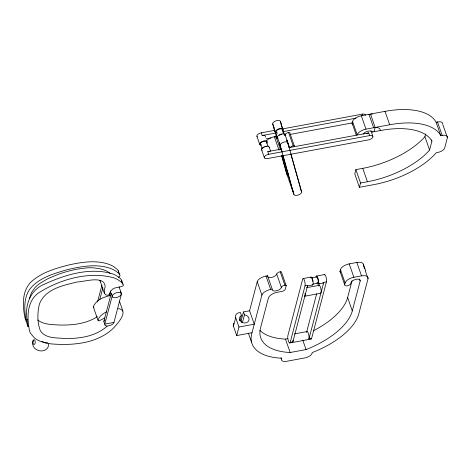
<?xml version="1.0" encoding="UTF-8"?>
<svg xmlns="http://www.w3.org/2000/svg" width="471" height="471" viewBox="0 0 471 471"><rect width="100%" height="100%" fill="white"/><g stroke="black" fill="none" stroke-linecap="round" stroke-linejoin="round"><path stroke-width="0.71" d="M29.479 298.308L31.492 292.585L34.736 287.952A28.584 13.641 -19.2 0 1 40.141 283.23L47.977 278.632L58.274 274.328A62.272 29.714 -19.2 0 1 77.621 269.071L86.688 267.887A39.105 18.657 -19.2 0 1 93.376 267.858L98.863 268.558A51.869 24.751 -19.2 0 1 102.99 269.589L106.558 270.99L109.254 272.685A24.327 11.61 -19.2 0 1 110.067 273.486M118.509 272.45L118.345 270.807L117.42 269.565L113.658 266.58A58.116 27.73 -19.2 0 0 109.042 264.378C96.39 259.898 82.602 262.023 69.808 264.72C56.308 268.123 42.102 272.108 31.486 281.576C21.695 290.795 22.567 305.638 24.916 317.754A60.247 28.749 -19.2 0 0 25.958 320.027M290.207 342.358L305.02 285.844A4.039 1.083 79.5 0 0 304.413 280.357A4.039 1.083 79.5 0 0 302.682 279.15L287.869 335.664A4.039 1.083 79.5 0 0 288.476 341.151A4.039 1.083 79.5 0 0 290.207 342.358L292.88 341.864L307.693 285.349L305.02 285.844M306.603 332.196L316.671 293.78M318.72 285.956L319.438 283.218M326.427 281.882L311.614 338.396L308.935 338.89L323.748 282.376L326.427 281.882A4.039 1.083 79.5 0 0 325.873 276.548A4.039 1.083 79.5 0 0 324.148 275.005M97.509 301.982L101.96 285.049M99.74 299.721L102.89 287.734M109.472 295.906L110.767 290.972M113.964 322.423L104.786 324.125L103.856 321.446L111.274 293.227L112.21 295.912L104.786 324.125A4.845 2.314 -19.2 0 0 108.701 325.838A4.845 2.314 -19.2 0 0 113.964 322.423L121.383 294.21L120.446 291.531A4.845 2.314 -19.2 0 1 120.37 291.767M252.009 332.732L236.719 335.564L233.451 326.185L235.7 317.637A4.845 4.051 14.7 0 1 238.885 312.768L240.416 312.485L241.429 315.393A4.845 4.051 14.7 0 0 241.423 321.976A4.845 4.051 14.7 0 0 248.8 320.61A4.845 4.051 14.7 0 0 244.484 314.828L243.472 311.92L249.589 310.783L257.237 281.717A8.072 3.85 -19.2 0 1 266.003 276.024L267.534 275.741A4.845 2.314 -19.2 0 0 271.449 277.46A4.845 2.314 -19.2 0 0 276.707 274.045A3.226 1.543 -19.2 0 1 280.216 271.767A1.613 0.771 -19.2 0 1 281.523 272.338L286.185 285.738L285.285 289.159A3.226 1.543 -19.2 0 1 281.782 291.431L277.195 292.285A8.072 3.85 -19.2 0 0 268.423 297.972L260.551 327.898A64.58 30.815 -19.2 0 0 290.154 352.508L306.056 349.564A64.58 30.815 -19.2 0 0 352.296 310.907L360.168 280.987L359.467 278.973M239.551 320.286L239.692 319.75M240.045 320.657L241.429 315.393M236.719 335.564L238.968 327.015L235.7 317.637M243.472 311.92L241.223 320.468L242.035 322.794M242.412 322.717L244.484 314.828M257.237 281.717L261.9 295.117L251.785 333.586A64.58 30.815 -19.2 0 0 281.67 358.213L281.464 358.996A6.459 3.079 -19.2 0 0 286.68 361.286L305.031 357.889A6.459 3.079 -19.2 0 0 312.049 353.338L312.255 352.549A64.58 30.815 -19.2 0 0 358.82 313.768L368.039 278.714L365.237 270.678M356.3 135.206L352.102 123.149L352.549 121.441A8.072 3.85 -19.2 0 1 361.322 115.748L368.964 114.335A8.072 3.85 -19.2 0 1 372.349 114.159M425.631 133.935L424.913 136.667A64.58 30.815 -19.2 0 1 362.758 168.347L355.882 169.625L354.757 173.899L359.42 187.299L373.945 184.608A64.58 30.815 -19.2 0 0 436.27 152.734L437.677 152.474A6.459 3.079 -19.2 0 0 444.689 147.923L447.391 137.662L442.958 124.933M359.42 187.299L360.545 183.019L355.882 169.625M374.039 131.721L375.163 127.447L370.494 114.047L385.019 111.362A64.58 30.815 -19.2 0 1 436.099 122.236L437.506 121.977A6.459 3.079 -19.2 0 1 442.722 124.262M360.168 280.987A4.845 2.314 -19.2 0 0 356.259 279.268A4.845 2.314 -19.2 0 0 350.995 282.682L350.771 283.542A3.226 1.543 -19.2 0 1 347.262 285.815A3.226 1.543 -19.2 0 1 344.654 284.672L339.985 271.272L340.439 269.565A8.072 3.85 -19.2 0 1 349.205 263.872L356.853 262.459A8.072 3.85 -19.2 0 1 363.371 265.314L364.542 268.664M344.654 284.672L345.102 282.965L340.439 269.565M313.233 330.848A64.58 30.815 -19.2 0 0 347.633 297.513L352.025 280.81M360.545 183.019L367.427 181.747A64.58 30.815 -19.2 0 0 429.581 150.066L431.919 141.176L431.448 139.84M121.771 281.829C122.26 279.085 118.769 277.372 116.926 275.959A58.116 27.73 -19.2 0 0 112.304 273.757C89.608 267.116 65.122 274.752 44.333 284.219C30.338 289.871 24.651 305.302 27.035 319.373L26.14 321.24L28.007 326.603L28.46 325.679M107.158 326.191C95.525 336.494 79.34 338.885 64.327 338.431C56.22 337.742 45.422 338.596 40.394 330.813C37.15 322.423 37.309 312.709 39.429 304.054C45.139 288.929 63.314 285.338 77.297 281.964C84.162 281.87 104.868 274.829 105.145 286.804C104.309 289.694 102.908 295.488 107.682 295.305C110.084 295.058 109.602 291.82 111.233 290.56C114.059 286.615 119.475 287.887 123.172 285.85L123.343 285.161L121.612 280.186M97.297 316.659C86.228 323.913 72.581 325.284 59.658 325.037C52.275 324.537 43.88 324.86 37.762 320.027M104.762 317.96L99.375 320.716L98.58 320.857L98.015 320.097C99.246 316.129 103.096 313.592 106.605 311.749M118.409 277.26C121.912 276.695 118.562 272.55 118.345 270.807M47.73 342.794L45.051 342.8L42.043 341.398M257.39 136.873A4.039 1.925 -19.2 0 1 257.502 134.694A4.039 1.925 -19.2 0 1 261.27 132.84L274.97 130.302M282.9 128.836L362.193 114.159A4.039 1.925 -19.2 0 1 365.49 115.212M261.27 132.84L262.206 135.518L277.025 132.775M282.706 131.727L355.946 118.168M266.521 140.752A8.072 3.85 -19.2 0 1 274.34 136.731L275.871 136.449A4.845 2.314 -19.2 0 0 277.755 138.268M266.021 138.88L270.96 137.968M275.9 137.049L277.313 136.79M290.201 134.406L352.667 122.843M352.549 121.441L357.218 134.836A8.072 3.85 -19.2 0 1 365.985 129.148L373.633 127.729A8.072 3.85 -19.2 0 1 380.156 130.591M375.163 127.447L389.688 124.756A64.58 30.815 -19.2 0 1 440.768 135.636L442.169 135.371A6.459 3.079 -19.2 0 1 447.391 137.662M363.306 134.082A4.845 2.314 -19.2 0 1 368.01 131.221A4.845 2.314 -19.2 0 1 372.243 132.057L380.915 130.449A64.58 30.815 -19.2 0 1 431.919 141.176M268.735 154.276L369.658 135.601A4.039 1.925 -19.2 0 1 372.914 137.032A4.039 1.925 -19.2 0 1 368.528 139.875L267.61 158.55A4.039 1.925 -19.2 0 1 264.355 157.12A4.039 1.925 -19.2 0 1 268.735 154.276L267.805 151.597L281.211 149.119M289.023 147.67L368.722 132.922L369.658 135.601M303.183 278.526L311.101 277.054M311.343 277.831L316.695 276.842M261.9 295.117A8.072 3.85 -19.2 0 1 270.672 289.424L272.203 289.141A4.845 2.314 -19.2 0 0 276.112 290.854A4.845 2.314 -19.2 0 0 281.375 287.44A3.226 1.543 -19.2 0 1 284.884 285.167A1.613 0.771 -19.2 0 1 286.185 285.738M313.085 284.066L317.766 283.201M345.102 282.965A8.072 3.85 -19.2 0 1 353.874 277.272L361.516 275.859A8.072 3.85 -19.2 0 1 368.039 278.714M307.304 285.962L312.656 284.967M318.007 283.978L323.359 282.989M306.544 287.675L319.108 285.349M304.613 296.235L320.669 293.262M238.968 327.015L254.258 324.183L249.589 310.783M294.428 333.91L306.992 331.584M259.839 330.342A64.58 30.815 -19.2 0 0 285.491 339.108L287.657 338.708M289.706 342.982L311.119 339.02M316.453 276.065L324.59 274.564M110.862 295.423C104.109 296.795 96.078 299.821 93.346 306.698L93.917 307.457M118.097 308.57C130.708 310.048 115.695 325.961 112.004 329.523C95.536 343.948 71.945 345.567 51.068 343.889A62.025 29.596 -19.2 0 1 45.045 342.8L40.971 341.552A53.617 25.587 -19.2 0 1 34.318 337.813L30.621 333.421A60.247 28.749 -19.2 0 1 29.585 331.154C26.971 318.255 26.488 302.07 38.11 293.227C59.587 279.409 88.442 271.002 113.705 277.778A58.116 27.73 -19.2 0 1 118.327 279.98L121.394 282.253L123.008 284.207M99.964 280.498L100.447 281.087M119.746 274.829L118.127 272.874L115.059 270.601A58.116 27.73 -19.2 0 0 110.438 268.399C96.478 263.53 81.3 266.398 67.324 269.671C53.865 273.58 38.863 277.731 29.773 289.182C23.332 298.473 24.38 310.625 26.14 321.24M261.546 149.643L264.414 157.862M437.506 121.977L442.169 135.371M436.099 122.236L440.768 135.636M424.913 136.667L429.581 150.066M385.019 111.362L389.688 124.756M368.964 114.335L373.633 127.729M371.955 131.215L372.243 132.057M370.93 130.761L372.855 136.29M362.193 114.159L362.658 115.501M361.322 115.748L365.985 129.148M362.758 168.347L367.427 181.747M356.853 262.459L361.516 275.859M349.205 263.872L353.874 277.272M347.633 297.513L352.296 310.907M288.552 132.475L293.221 145.875A1.613 0.771 -19.2 0 1 294.522 146.446L289.859 133.046A1.613 0.771 -19.2 0 0 288.552 132.475A3.226 1.543 -19.2 0 0 285.043 134.753A4.845 2.314 -19.2 0 1 284.684 135.489M274.893 131.644L272.738 123.938A4.039 1.925 -19.2 0 1 276.047 120.806A4.039 1.925 -19.2 0 1 280.392 121.394L284.213 134.394M285.043 134.753L289.477 147.482M281.552 155.459L286.45 172.975L293.916 194.411A4.039 1.925 -19.2 0 0 298.261 195A4.039 1.925 -19.2 0 0 301.57 191.868L290.795 153.993M272.738 123.938L276.948 138.35M277.401 137.338L280.204 145.374L293.916 194.411M275.871 136.449L280.245 149.013M274.34 136.731L279.009 150.131M269.206 147.105L270.607 151.126M266.515 141.859L268.152 146.552M260.498 144.173L262.135 148.86M256.948 136.419L259.68 144.285M280.216 271.767L284.884 285.167M302.788 340.186L306.056 349.564M276.707 274.045L281.375 287.44M267.534 275.741L272.203 289.141M266.003 276.024L270.672 289.424M285.491 339.108L290.154 352.508M280.999 357.66L281.464 358.996M248.388 333.127L251.655 342.505M119.057 286.839L121.388 293.539A4.845 2.314 -19.2 0 1 115.03 297.754A4.845 2.314 -19.2 0 1 113.964 293.886A4.845 2.314 -19.2 0 1 121.388 293.539M119.41 301.051L122.907 311.095M99.87 280.404L104.303 293.133M93.364 307.01L98.027 320.404M363.388 264.196L365.584 270.542M28.007 326.603L27.035 319.373M301.57 191.868L287.858 142.831A4.039 1.925 -19.2 0 0 283.513 142.248A4.039 1.925 -19.2 0 0 280.204 145.374M288.847 147.011L286.927 140.152A4.039 1.925 -19.2 0 1 286.739 141.147M280.392 121.394L282.547 129.101M281.764 151.609L279.268 142.695A4.039 1.925 -19.2 0 0 279.933 143.408M282.941 155.836L292.98 191.732A4.039 1.925 -19.2 0 1 293.168 190.737M281.87 155.948L287.381 175.654A4.039 1.925 -19.2 0 1 288.393 173.746M276.265 136.549L276.654 137.95M233.451 326.185A4.845 4.051 14.7 0 1 233.804 323.094M340.562 272.315A3.226 1.543 -19.2 0 1 339.985 271.272M311.537 277.908A3.226 0.865 79.5 0 1 311.743 278.114M312.055 278.626A3.226 0.865 79.5 0 1 312.815 281.37M316.341 277.201A3.226 0.865 79.5 0 1 318.125 280.092A3.226 0.865 79.5 0 1 317.26 282.771M310.713 277.666A4.039 1.083 79.5 0 1 312.885 280.516A4.039 1.083 79.5 0 1 312.179 284.784M315.982 277.119A4.039 1.083 79.5 0 1 317.572 277.307A4.039 1.083 79.5 0 1 318.478 282.924A4.039 1.083 79.5 0 1 316.889 282.735M323.748 282.376A4.039 1.083 79.5 0 1 322.882 282.8M318.843 285.62A4.039 1.083 79.5 0 1 320.969 289.17A4.039 1.083 79.5 0 1 320.192 293.074M307.693 285.349A4.039 1.083 79.5 0 1 307.198 285.974M305.096 293.527A4.039 1.083 79.5 0 1 304.502 296.253M292.997 340.144A4.039 1.083 79.5 0 1 292.88 341.864M306.656 332.014A4.039 1.083 79.5 0 1 308.381 333.55A4.039 1.083 79.5 0 1 308.935 338.89M311.614 338.396A4.039 1.083 79.5 0 1 310.748 338.82M262.453 148.624A3.226 1.543 -19.2 0 1 264.372 147.117M265.55 146.722A3.226 1.543 -19.2 0 1 266.374 146.593M261.234 144.703A3.226 1.543 -19.2 0 1 261.134 142.607A3.226 1.543 -19.2 0 1 265.149 141.223A3.226 1.543 -19.2 0 1 266.327 142.943M262.053 150.273A4.039 1.925 -19.2 0 1 264.625 146.599A4.039 1.925 -19.2 0 1 269.2 147.67M261.252 145.239A4.039 1.925 -19.2 0 1 260.298 142.737A4.039 1.925 -19.2 0 1 265.55 140.776A4.039 1.925 -19.2 0 1 266.857 143.143M262.206 135.518A4.039 1.925 -19.2 0 1 265.397 137.143M267.805 151.597A4.039 1.925 -19.2 0 1 269.806 151.562M281.935 151.95A4.039 1.925 -19.2 0 1 281.77 151.05M282.835 132.157A4.039 1.925 -19.2 0 1 283.742 133.764M276.671 136.16A4.039 1.925 -19.2 0 1 277.178 133.623M366.538 133.658A4.039 1.925 -19.2 0 1 368.722 132.922M282.417 151.668A4.845 2.314 -19.2 0 1 281.405 151.415M289.953 147.659A3.226 1.543 -19.2 0 1 293.221 145.875M352.502 124.103A3.226 1.543 -19.2 0 1 352.102 123.149M279.209 135.377A3.226 1.543 -19.2 0 1 281.97 134.306M276.671 132.198A3.226 1.543 -19.2 0 1 278.95 129.219A3.226 1.543 -19.2 0 1 282.365 130.302M278.067 138.05A4.039 1.925 -19.2 0 1 280.522 134.27A4.039 1.925 -19.2 0 1 284.984 135.566M277.025 132.916A4.039 1.925 -19.2 0 1 276.289 130.29A4.039 1.925 -19.2 0 1 281.705 128.489A4.039 1.925 -19.2 0 1 282.441 131.121M281.328 124.073A4.039 1.925 -19.2 0 1 281.252 124.844M274.334 127.329A4.039 1.925 -19.2 0 1 273.669 126.617M300.18 188.594A4.039 1.925 -19.2 0 1 300.575 189.03M287.116 173.687A4.039 1.925 -19.2 0 1 286.45 172.975M111.651 294.493A4.845 2.314 -19.2 0 1 111.274 293.227M103.856 321.446A4.845 2.314 -19.2 0 1 104.968 319.903M48.554 343.942A8.072 6.753 14.7 0 1 39.117 350.707A8.072 6.753 14.7 0 1 33.553 340.38M32.988 340.869A2.396 1.207 89.2 0 0 34.053 344.478A2.396 1.207 89.2 0 0 35.078 340.898A2.396 1.207 89.2 0 0 32.988 340.869"/></g></svg>
